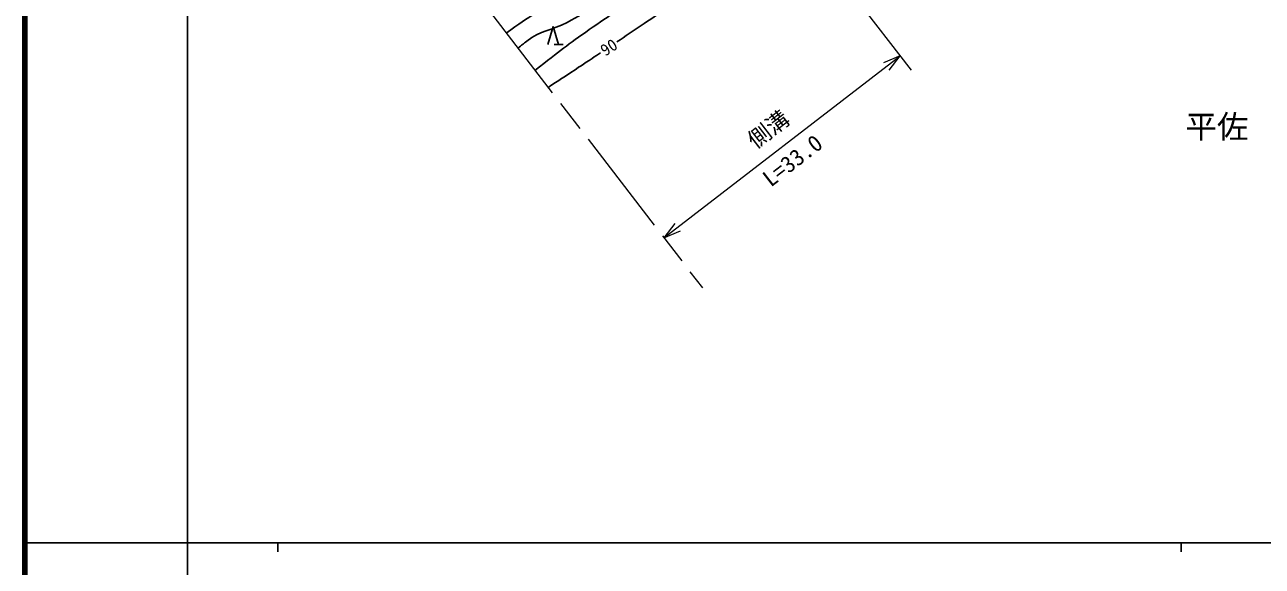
# Model space of a CAD drawing. Units: millimetres, scale not verified. Extents: x 40000 to 680000, y 20000 to 380000.
# Drawn here: x 40000 to 176971, y 202409 to 262396 of the extents above; entities that cross this region are included whole.
import ezdxf
from ezdxf.enums import TextEntityAlignment as Align

# ---------------------------------------------------------------- set-up
doc = ezdxf.new("R2010")
doc.units = ezdxf.units.MM
doc.header["$LTSCALE"] = 1000
doc.linetypes.add('CHAIN', pattern=[18.5, 12, -1.5, 3.5, -1.5])
for name, color, linetype, lineweight in [('M-BGD', 7, 'Continuous', 25), ('M-BMK', 2, 'CHAIN', 13), ('M-STR-HTXT', 7, 'Continuous', 13), ('M-TTL', 2, 'Continuous', 140), ('M-TTL-BAND', 7, 'Continuous', 25)]:
    doc.layers.add(name, color=color, linetype=linetype, lineweight=lineweight)
doc.styles.add('@ＭＳ ゴシック', font='')
doc.styles.add('ＭＳ ゴシック', font='')
doc.styles.get('@ＭＳ ゴシック').set_extended_font_data('@MS Gothic')
doc.styles.get('ＭＳ ゴシック').set_extended_font_data('MS Gothic')

msp = doc.modelspace()

# ---------------------------------------------------------------- linework, layer by layer
at = {"layer": 'M-BGD'}
for p, q in [((97886, 260212), (98486, 262212)), ((98486, 262212), (99086, 260212)), ((98586, 260212), (99586, 260212))]:
    msp.add_line(p, q, dxfattribs=at)
for points, knots in [([(93283, 261475), (96086, 263435), (96891, 263986), (99303, 265439), (101937, 267026), (103484, 267796), (106230, 269181), (108963, 270560), (110476, 271386), (113316, 272525), (116201, 273682), (117869, 274227), (120880, 274993), (124423, 275895), (125791, 276013), (130116, 276506)], [0, 0, 0, 0, 1, 1, 1, 2, 2, 2, 3, 3, 3, 4, 4, 4, 5, 5, 5, 5]), ([(127887, 274834), (125645, 274753), (124895, 274750), (123030, 274357), (121442, 274022), (120564, 273747), (119049, 273162), (116506, 272180), (115151, 271445), (112759, 270137), (110115, 268690), (108748, 267683), (106150, 266156), (103773, 264758), (102454, 263948), (100020, 262652), (98325, 261750), (97077, 261761), (95561, 260582), (95172, 260280), (94999, 260167), (94600, 259764)], [0, 0, 0, 0, 1, 1, 1, 2, 2, 2, 3, 3, 3, 4, 4, 4, 5, 5, 5, 6, 6, 6, 7, 7, 7, 7]), ([(96469, 257336), (99293, 259555), (100076, 260174), (102488, 261856), (104830, 263490), (106169, 264370), (108619, 265837), (110959, 267239), (112287, 268007), (114750, 269181), (116902, 270208), (118132, 270759), (120403, 271490), (122597, 272197), (123437, 272367), (126137, 272894)], [0, 0, 0, 0, 1, 1, 1, 2, 2, 2, 3, 3, 3, 4, 4, 4, 5, 5, 5, 5]), ([(105547, 260502), (107390, 261740), (108968, 262810), (111246, 264324), (112985, 265480), (113813, 266389), (115705, 267270), (117560, 268134), (118425, 268315), (120721, 268783)], [0, 0, 0, 0, 1, 1, 1, 2, 2, 2, 3, 3, 3, 3]), ([(97926, 255443), (100304, 257010), (100902, 257407), (102806, 258671), (103119, 258879), (103419, 259078), (103708, 259271)], [0, 0, 0, 0, 1, 1, 1, 2, 2, 2, 2])]:
    msp.add_open_spline(points, degree=3, knots=knots, dxfattribs=at)
at = {"layer": 'M-BMK'}
msp.add_line((91061, 264362), (115000, 233258), dxfattribs=at)
at = {"layer": 'M-STR-HTXT'}
for p, q in [((119194, 281914), (138102, 257348)), ((110731, 238806), (136882, 258933)), ((136882, 258933), (135035, 258165)), ((135667, 257345), (136882, 258933)), ((111946, 240394), (110731, 238806)), ((110731, 238806), (112577, 239574))]:
    msp.add_line(p, q, dxfattribs=at)
at = {"layer": 'M-TTL'}
msp.add_line((40000, 380000), (40000, 20000), dxfattribs=at)
at = {"layer": 'M-TTL-BAND'}
for p, q in [((58000, 370000), (58000, 20000)), ((40000, 205000), (579000, 205000)), ((68000, 205000), (68000, 204000)), ((168000, 205000), (168000, 204000))]:
    msp.add_line(p, q, dxfattribs=at)

# ---------------------------------------------------------------- texts
at = {"layer": 'M-BGD', "style": 'ＭＳ ゴシック'}
msp.add_text('90', height=1320, rotation=33.425, dxfattribs=at).set_placement((104647, 259898), align=Align.MIDDLE_CENTER)
msp.add_text('平佐', height=2566, dxfattribs=at).set_placement((171961, 251104), align=Align.MIDDLE_CENTER)
at = {"layer": 'M-STR-HTXT', "style": 'ＭＳ ゴシック'}
msp.add_text('側溝', height=1833, rotation=37.584, dxfattribs=at).set_placement((123197, 249662), align=Align.BOTTOM_CENTER)
at = {"layer": 'M-STR-HTXT', "style": '@ＭＳ ゴシック'}
msp.add_text('L=33.0', height=1833, rotation=37.584, dxfattribs=at).set_placement((124416, 248077), align=Align.TOP_CENTER)

doc.saveas('drawing.dxf')
